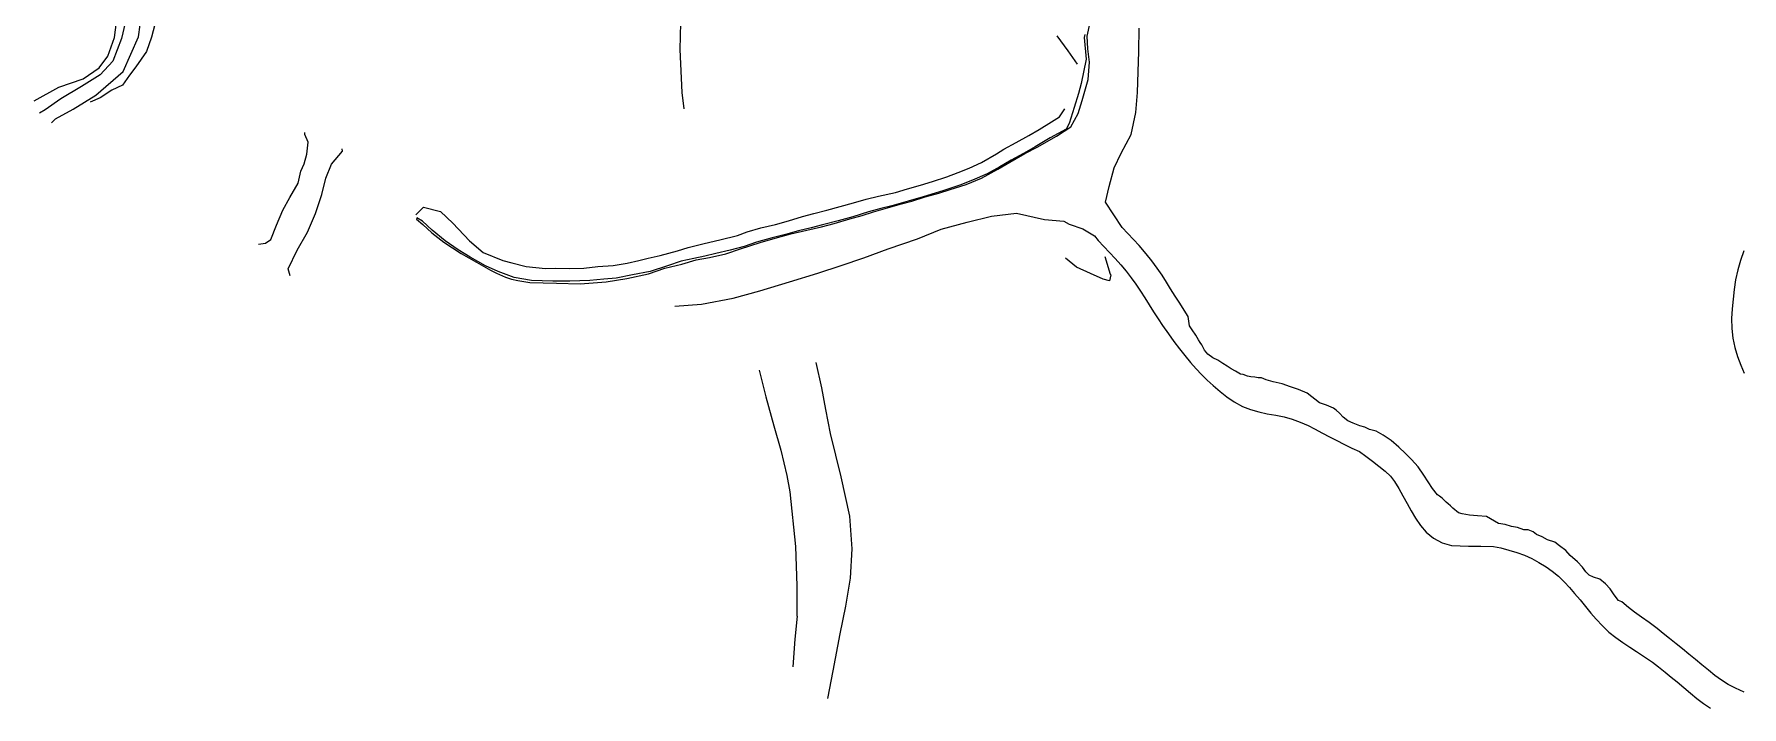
# Model space of a CAD drawing. Extents: x 683321 to 688873, y 7661944 to 7668387.
# Drawn here: x 684566 to 685239, y 7662635 to 7662900 of the extents above; entities that cross this region are included whole.
import ezdxf

# ---------------------------------------------------------------- set-up
doc = ezdxf.new("R2010")
doc.units = 0
doc.header["$MEASUREMENT"] = 0
doc.layers.add('01 CRESTA_Line', color=3, linetype='Continuous', lineweight=20)

msp = doc.modelspace()

# ---------------------------------------------------------------- linework, layer by layer
at = {"layer": '01 CRESTA_Line'}
for points in [[(684833.12, 7663017.5, 3904.29), (684833.38, 7663011.5, 3904.05), (684833.38, 7663003.5, 3903.83), (684831.12, 7662992, 3903.66), (684828.75, 7662977.5, 3903.16), (684827.88, 7662964.5, 3902.92), (684825.5, 7662954, 3902.24), (684823.44, 7662943.5, 3902.05), (684822.81, 7662939, 3902.03), (684821.5, 7662930, 3901.6), (684820.62, 7662915, 3901.16), (684820.38, 7662904.5, 3900.95), (684820.19, 7662894, 3900.61), (684820.88, 7662877, 3900.2), (684821.75, 7662870.5, 3900.21)], [(684565.64, 7662873.75, 3925.94), (684575.42, 7662879.15, 3929.88), (684584.93, 7662882.4, 3929.26), (684591.22, 7662886.67, 3929.04), (684594.65, 7662891.38, 3928.71), (684597.32, 7662898.7, 3928.04), (684598.64, 7662908.85, 3929.12)], [(684572.51, 7662865.02, 3925.56), (684574.1, 7662866.57, 3926.31), (684581, 7662870.47, 3927.03), (684589.98, 7662875.97, 3927.01), (684600.7, 7662885.34, 3927.34), (684606.8, 7662899, 3927.39), (684608.14, 7662908.4, 3927.73)], [(684977.36, 7662876.67, 3912.88), (684975.64, 7662871.09, 3912.88), (684973.58, 7662864.75, 3912.51), (684972.42, 7662862.56, 3912.38), (684966.08, 7662859.08, 3912.24), (684960.17, 7662855.59, 3912.26), (684955.58, 7662852.97, 3912.06), (684950.79, 7662850.31, 3911.97), (684946.29, 7662847.73, 3911.81), (684941.35, 7662844.95, 3911.58), (684935.54, 7662842.42, 3911.54), (684930.53, 7662840.4, 3911.44), (684923.77, 7662838.26, 3911.27), (684919.49, 7662836.92, 3911.09), (684916.09, 7662835.92, 3911.04), (684910.17, 7662834.15, 3910.99), (684903.66, 7662832.33, 3910.93), (684899.34, 7662831.31, 3910.84), (684894.47, 7662829.93, 3910.82), (684888.4, 7662828.01, 3910.74), (684882.6, 7662826.42, 3910.64), (684876.36, 7662824.82, 3910.78), (684871.94, 7662823.64, 3910.84), (684866.96, 7662822.51, 3910.68), (684861.75, 7662821.07, 3910.73), (684856.61, 7662819.73, 3910.84), (684850.32, 7662817.94, 3910.84), (684845.55, 7662816.32, 3910.82), (684840.02, 7662814.83, 3910.9), (684834.35, 7662813.52, 3910.91), (684830.03, 7662812.46, 3911.02), (684825.65, 7662811.49, 3910.96), (684820.67, 7662810.44, 3910.92), (684815.34, 7662808.6, 3910.87), (684808.46, 7662806.48, 3911.01), (684801.5, 7662805.06, 3910.99), (684795.05, 7662803.8, 3911.09), (684790.22, 7662803.39, 3911.28), (684784.7, 7662802.88, 3911.4), (684776.76, 7662802.59, 3911.72), (684770.1, 7662802.65, 3911.91), (684761.68, 7662802.84, 3911.95), (684754.86, 7662804.08, 3911.96), (684748.59, 7662806.36, 3911.85), (684743.61, 7662808.72, 3911.9), (684737.49, 7662812.02, 3911.87), (684732.78, 7662814.93, 3911.76), (684727.62, 7662818.49, 3911.87), (684722.54, 7662822.72, 3912.28), (684718.71, 7662826.24, 3912.66), (684716.48, 7662827.58, 3912.76), (684716.38, 7662827, 3912.9), (684718.86, 7662824.96, 3912.75), (684722.39, 7662821.7, 3912.26), (684727.08, 7662817.94, 3911.94), (684733.9, 7662813.53, 3911.79), (684739.95, 7662810.13, 3911.92), (684745.56, 7662806.91, 3911.81), (684747.84, 7662805.71, 3911.79), (684751.38, 7662804.22, 3911.82), (684753.84, 7662803.45, 3911.94), (684756.29, 7662802.83, 3911.96), (684761.06, 7662802.04, 3911.93), (684771.56, 7662801.83, 3911.94), (684780.93, 7662801.58, 3911.72), (684791.08, 7662802.4, 3911.23), (684799.31, 7662803.64, 3911.11), (684807.81, 7662805.48, 3911.1), (684814.27, 7662807.72, 3910.85), (684820.99, 7662809.31, 3910.85), (684826.54, 7662810.97, 3910.87), (684831.79, 7662811.91, 3910.96), (684838.22, 7662813.39, 3910.92), (684844, 7662815.33, 3910.85), (684851.82, 7662817.84, 3910.72), (684857.78, 7662819.5, 3910.76), (684863.91, 7662821.21, 3910.79), (684870.15, 7662822.71, 3910.83), (684876.01, 7662824.04, 3910.91), (684880.97, 7662825.35, 3910.81), (684887.12, 7662827.14, 3910.72), (684891.97, 7662828.5, 3910.69), (684896.43, 7662829.93, 3910.78), (684901.07, 7662831.3, 3910.79), (684907.05, 7662833, 3910.83), (684911.66, 7662834.1, 3910.95), (684916.91, 7662835.85, 3911.02), (684922.24, 7662837.27, 3911.15), (684926.7, 7662838.8, 3911.28), (684933.02, 7662840.69, 3911.44), (684939.01, 7662843.23, 3911.58), (684945.54, 7662846.76, 3911.79), (684950.24, 7662849.5, 3911.93), (684956.16, 7662853.01, 3912.07), (684961.02, 7662855.42, 3912.22), (684968.69, 7662859.72, 3912.31), (684974.25, 7662863.45, 3912.63), (684977.15, 7662868.73, 3912.97), (684978.76, 7662873.79, 3913.04), (684981.08, 7662882.15, 3913.58), (684981.63, 7662888.92, 3914.03), (684980.94, 7662894.18, 3914.28), (684980.7, 7662899.23, 3914.64), (684983.12, 7662909.94, 3915.33)], [(684601.54, 7662904.46, 3927.54), (684600.02, 7662898.34, 3927.54), (684596.62, 7662889.37, 3927.28), (684591.7, 7662883.97, 3927.04), (684584.33, 7662879.32, 3926.93), (684576.09, 7662874.53, 3926.8), (684569.97, 7662870.2, 3926.64), (684567.76, 7662868.91, 3926.65)], [(684613.15, 7662903.84, 3927.74), (684611.84, 7662898.76, 3927.58), (684609.94, 7662893.2, 3927.62), (684605.68, 7662887.16, 3927.77), (684603.25, 7662883.79, 3927.98), (684600.52, 7662879.94, 3927.17), (684596.22, 7662877.94, 3927.18), (684591.7, 7662874.94, 3926.83), (684587.66, 7662873.22, 3927.11)], [(684968.8, 7662899.4, 3913.57), (684973.15, 7662893.46, 3913.02), (684976.81, 7662888.14, 3912.43)], [(684979.76, 7662899.94, 3914.61), (684979.5, 7662898.71, 3914.52), (684980.36, 7662890.21, 3913.98), (684978.39, 7662880.49, 3913.17), (684977.36, 7662876.67, 3912.88)], [(685239.65, 7662640.59, 3919.32), (685236.33, 7662642.09, 3920.08), (685233.42, 7662643.6, 3920.78), (685230.74, 7662645.26, 3921.2), (685228.15, 7662647.14, 3921.23), (685225.57, 7662649.18, 3920.76), (685222.99, 7662651.28, 3920.38), (685220.45, 7662653.39, 3920.15), (685217.88, 7662655.52, 3920.14), (685215.34, 7662657.59, 3920.07), (685212.83, 7662659.65, 3920.17), (685210.31, 7662661.68, 3920.22), (685207.83, 7662663.68, 3920.6), (685205.37, 7662665.6, 3921.25), (685202.19, 7662667.96, 3922.37), (685199.25, 7662670.06, 3923.28), (685196.51, 7662672.1, 3924.21), (685194.07, 7662673.93, 3924.97), (685191.47, 7662676.1, 3925.41), (685190.15, 7662676.65, 3925.42), (685188.4, 7662678.94, 3925.79), (685186.87, 7662681.23, 3926.13), (685185.07, 7662683.24, 3925.97), (685182.75, 7662685.13, 3925.51), (685180.24, 7662685.89, 3924.21), (685178.59, 7662686.74, 3923.69), (685177.31, 7662687.95, 3923.53), (685175.95, 7662689.85, 3923.98), (685174.01, 7662692, 3924.16), (685171.17, 7662694.39, 3924.05), (685169.46, 7662696.37, 3924.37), (685166.9, 7662698.28, 3924.29), (685165.04, 7662699.65, 3924.43), (685162.2, 7662700.63, 3924.01), (685160.05, 7662701.76, 3924.11), (685157.8, 7662702.75, 3923.96), (685156.48, 7662703.78, 3924.29), (685154.58, 7662704.49, 3924.2), (685152.82, 7662704.57, 3923.75), (685150.38, 7662705.46, 3923.85), (685148.04, 7662705.91, 3923.74), (685145.51, 7662706.7, 3923.91), (685142.92, 7662707.01, 3923.94), (685138.18, 7662709.84, 3925.13), (685134.64, 7662710.12, 3925.42), (685131.43, 7662710.38, 3925.57), (685128.58, 7662710.83, 3926.14), (685127.07, 7662711.25, 3926.49), (685124.81, 7662713.08, 3927.27), (685123.91, 7662713.98, 3927.3), (685123.03, 7662714.75, 3927.3), (685122.29, 7662715.49, 3927.28), (685121.5, 7662716.22, 3927.2), (685120.6, 7662717.06, 3927.02), (685119.61, 7662717.88, 3926.67), (685118.78, 7662718.29, 3926.23), (685116.84, 7662720.8, 3925.71), (685115.18, 7662723.44, 3925.38), (685113.47, 7662726.1, 3924.91), (685111.14, 7662729.43, 3924.43), (685108.51, 7662732.3, 3924.35), (685106.19, 7662734.66, 3924.1), (685103.59, 7662737.17, 3924.28), (685100.6, 7662739.74, 3925.07), (685097.35, 7662741.83, 3925.41), (685094.64, 7662743.44, 3925.5), (685092.07, 7662744.06, 3925.46), (685090.17, 7662745.08, 3925.38), (685088.2, 7662745.6, 3924.98), (685085.6, 7662746.66, 3924.74), (685083.51, 7662747.53, 3924.49), (685081.63, 7662749.04, 3924.9), (685080.14, 7662750.51, 3925.25), (685078.88, 7662751.79, 3925.6), (685077.76, 7662752.49, 3925.55), (685075.03, 7662753.75, 3925.27), (685072.36, 7662754.6, 3924.68), (685067.45, 7662758.38, 3924.94), (685064.06, 7662759.87, 3924.75), (685060.85, 7662760.96, 3924.57), (685057.6, 7662762.09, 3924.79), (685054.02, 7662762.88, 3925.07), (685051.27, 7662763.74, 3926.02), (685049.46, 7662764.55, 3926.5), (685048.11, 7662764.49, 3926.25), (685046.77, 7662764.75, 3925.96), (685045.25, 7662764.89, 3925.44), (685043.93, 7662765.09, 3924.92), (685042.26, 7662765.79, 3924.44), (685041.13, 7662765.97, 3923.96), (685039.17, 7662767.12, 3923.46), (685037.43, 7662768, 3922.97), (685035.88, 7662769.1, 3922.6), (685034.24, 7662770.12, 3922.24), (685032.25, 7662771.4, 3921.85), (685030.23, 7662772.32, 3921.34), (685028.26, 7662773.8, 3921.11), (685026.92, 7662775.36, 3921.07), (685025.91, 7662777.44, 3921.24), (685025.28, 7662778.42, 3921.21), (685024.6, 7662779.52, 3921.34), (685023.56, 7662781.34, 3921.38), (685022.16, 7662783.36, 3921.17), (685021, 7662784.96, 3920.92), (685020.59, 7662788.63, 3921.23), (685019.01, 7662791.23, 3920.66), (685017.28, 7662793.9, 3919.99), (685015.46, 7662796.66, 3918.8), (685013.61, 7662799.62, 3917.9), (685012.03, 7662802.21, 3917.13), (685010.28, 7662804.97, 3916.51), (685008.29, 7662807.8, 3915.93), (685006.19, 7662810.58, 3915.52), (685003.99, 7662813.34, 3915.28), (685001.15, 7662816.69, 3915), (684994.52, 7662823.8, 3915), (684987.92, 7662833.74, 3916.79), (684989.36, 7662839.95, 3918.33), (684991.3, 7662847.26, 3919.11), (684994.18, 7662853.12, 3919.97), (684998, 7662860.45, 3919.86), (684999.94, 7662869.08, 3919.77), (685000.61, 7662877.06, 3918.47), (685000.84, 7662885.17, 3917.66), (685001.07, 7662893.17, 3917.85), (685001.19, 7662902.38, 3918.68)], [(684716.11, 7662828.79, 3912.4), (684719.17, 7662831.75, 3911.97), (684725.76, 7662830.14, 3911.26), (684730.73, 7662825.42, 3910.58), (684737.26, 7662818.56, 3910.42), (684742.57, 7662813.93, 3910.34), (684750.39, 7662810.79, 3910.34), (684753.94, 7662809.83, 3910.45), (684759.54, 7662808.39, 3910.57), (684767.24, 7662807.61, 3910.36), (684771.27, 7662807.74, 3910.52), (684776.58, 7662807.61, 3910.43), (684782.25, 7662807.79, 3910.35), (684787.86, 7662808.36, 3910.18), (684793.93, 7662808.84, 3910.1), (684799.38, 7662809.7, 3910.1), (684803.98, 7662810.73, 3909.98), (684807.72, 7662811.62, 3910), (684812.34, 7662812.72, 3909.9), (684819.21, 7662814.58, 3909.82), (684823.4, 7662815.93, 3909.95), (684829.79, 7662817.46, 3910.01), (684835.98, 7662818.88, 3909.98), (684842.94, 7662820.68, 3909.75), (684846.69, 7662822, 3909.93), (684852.05, 7662823.61, 3909.88), (684857.89, 7662824.97, 3909.89), (684862.97, 7662826.46, 3909.8), (684868.48, 7662828.06, 3909.71), (684872.92, 7662829.27, 3909.51), (684878.08, 7662830.61, 3909.54), (684883.35, 7662831.99, 3909.62), (684888.56, 7662833.48, 3909.71), (684893.64, 7662834.96, 3909.82), (684898.46, 7662836.13, 3909.92), (684905.15, 7662837.53, 3909.85), (684909.91, 7662839.06, 3910.04), (684914.96, 7662840.42, 3910.12), (684919.76, 7662841.91, 3910.3), (684925.45, 7662843.75, 3910.33), (684929.93, 7662845.45, 3910.25), (684934.23, 7662847.15, 3910.45), (684939.1, 7662849.45, 3910.69), (684945.03, 7662852.85, 3910.64), (684947.83, 7662854.66, 3910.99), (684952.7, 7662857.26, 3911.06), (684957.77, 7662860.03, 3911.11), (684961.78, 7662862.35, 3911.15), (684966.66, 7662865.43, 3911.21), (684969.83, 7662867.47, 3911.36), (684971.89, 7662870.58, 3911.13)], [(684654.05, 7662817.18, 3910.02), (684656.87, 7662817.55, 3910.18), (684658.96, 7662819.08, 3910.7), (684661.12, 7662824.66, 3911.92), (684663.68, 7662830.59, 3913.14), (684666.4, 7662835.58, 3913.32), (684669.72, 7662841.19, 3912.71), (684670.77, 7662846.01, 3911.79), (684672.09, 7662848.89, 3910.55), (684673.18, 7662852.68, 3910.79), (684673.59, 7662857.4, 3910.44), (684672.32, 7662860.5, 3910.42), (684672.3, 7662861.22, 3910.06)], [(684666.51, 7662804.7, 3909.59), (684665.71, 7662807.5, 3910.05), (684669.33, 7662814.84, 3910.86), (684673.32, 7662821.91, 3911.79), (684676.55, 7662829.27, 3912.39), (684679.03, 7662836.76, 3911.78), (684680.65, 7662843.26, 3910.75), (684682.81, 7662848.68, 3910.02), (684687.12, 7662853.85, 3909.1), (684687.06, 7662854.83, 3908.84)], [(684818.13, 7662792.72, 3909.64), (684828.7, 7662793.51, 3909.41), (684841.13, 7662795.86, 3909.37), (684851.75, 7662798.78, 3909.46), (684863.37, 7662802.31, 3909.35), (684874.56, 7662805.77, 3909.29), (684883.81, 7662808.79, 3909.32), (684892.69, 7662811.82, 3909.32), (684902.24, 7662815.35, 3909.49), (684913.87, 7662819.31, 3909.86), (684923.23, 7662823.12, 3910.05), (684933.37, 7662825.85, 3910.22), (684942.98, 7662828.22, 3910.38), (684952.84, 7662829.4, 3910.64), (684963.87, 7662826.86, 3910.52), (684971.55, 7662826.24, 3910.81), (684973.58, 7662825.02, 3910.9), (684978.97, 7662823.18, 3911.01), (684983.59, 7662820.46, 3911.82), (684985.08, 7662818.68, 3913.91), (684987.26, 7662816.31, 3914.16), (684989.54, 7662813.95, 3914.4), (684991.77, 7662811.57, 3914.64), (684993.96, 7662809.08, 3914.9), (684996.09, 7662806.53, 3915.18), (684998.08, 7662803.97, 3915.52), (684999.94, 7662801.38, 3915.9), (685001.73, 7662798.71, 3916.32), (685003.48, 7662796.01, 3916.76), (685005.15, 7662793.29, 3917.2), (685006.88, 7662790.5, 3917.66), (685008.65, 7662787.75, 3918.08), (685010.45, 7662785.07, 3918.52), (685012.74, 7662781.79, 3919.01), (685014.9, 7662778.77, 3919.41), (685017.07, 7662775.87, 3919.75), (685019.16, 7662773.3, 3920.06), (685021.49, 7662770.48, 3920.38), (685023.62, 7662768.07, 3920.64), (685025.8, 7662765.8, 3920.86), (685028, 7662763.63, 3921.08), (685030.43, 7662761.44, 3921.3), (685033.15, 7662759.16, 3921.49), (685035.73, 7662757.03, 3921.64), (685038.69, 7662755.01, 3921.74), (685041.97, 7662753.24, 3921.82), (685045.09, 7662752.02, 3921.89), (685048.38, 7662751.08, 3921.97), (685051.71, 7662750.27, 3922.07), (685055.13, 7662749.74, 3922.14), (685058.34, 7662749.15, 3922.2), (685061.49, 7662748.24, 3922.27), (685064.62, 7662747.04, 3922.34), (685067.77, 7662745.66, 3922.41), (685070.38, 7662744.36, 3922.47), (685073.46, 7662742.7, 3922.51), (685076.2, 7662741.23, 3922.56), (685079.1, 7662739.76, 3922.6), (685081.87, 7662738.35, 3922.6), (685085.08, 7662736.81, 3922.6), (685088.06, 7662735.45, 3922.57), (685090.54, 7662733.63, 3922.51), (685093.16, 7662731.62, 3922.46), (685095.73, 7662729.67, 3922.42), (685098.14, 7662727.65, 3922.5), (685100.24, 7662725.77, 3922.51), (685101.91, 7662723.55, 3922.48), (685103.51, 7662720.87, 3922.45), (685105.2, 7662717.95, 3922.4), (685106.85, 7662714.95, 3922.32), (685108.45, 7662712.1, 3922.33), (685110.11, 7662709.14, 3922.33), (685112.12, 7662706.23, 3922.36), (685114.37, 7662703.67, 3922.42), (685117.26, 7662701.25, 3922.49), (685120.64, 7662699.43, 3922.56), (685124.36, 7662698.42, 3922.63), (685127.81, 7662698.2, 3922.63), (685131.08, 7662698.16, 3922.61), (685135.95, 7662698.08, 3922.52), (685140.82, 7662698, 3922.43), (685143.71, 7662697.41, 3922.39), (685146.92, 7662696.51, 3922.39), (685150.12, 7662695.58, 3922.37), (685153.04, 7662694.62, 3922.38), (685155.94, 7662693.3, 3922.39), (685158.81, 7662691.71, 3922.46), (685161.65, 7662689.97, 3922.52), (685163.96, 7662688.29, 3922.51), (685166.54, 7662686.22, 3922.5), (685168.88, 7662683.92, 3922.44), (685170.87, 7662681.77, 3922.4), (685172.82, 7662679.51, 3922.38), (685175, 7662676.91, 3922.35), (685177.12, 7662674.3, 3922.26), (685179.24, 7662671.72, 3922.15), (685181.4, 7662669.28, 3922.07), (685183.8, 7662666.68, 3921.98), (685186.39, 7662664.23, 3921.91), (685189.07, 7662662.11, 3921.83), (685191.89, 7662660.1, 3921.72), (685194.64, 7662658.26, 3921.59), (685197.28, 7662656.6, 3921.44), (685203.53, 7662652.41, 3921.08), (685205.96, 7662650.52, 3920.94), (685208.56, 7662648.38, 3920.77), (685210.96, 7662646.46, 3920.59), (685213.34, 7662644.59, 3920.41), (685218.5, 7662640.16, 3919.9), (685220.98, 7662638.11, 3919.65), (685223.65, 7662636.1, 3919.42), (685226.46, 7662634.18, 3919.17)], [(684987.73, 7662812.38, 3911.83), (684989.8, 7662805.35, 3911.08), (684990.02, 7662805.12, 3911.03), (684989.57, 7662802.77, 3911.07), (684987.01, 7662803.39, 3910.96), (684982.03, 7662805.64, 3910.63), (684976.48, 7662808.13, 3910.71), (684972.2, 7662811.7, 3910.65)], [(685239.52, 7662814.56, 3940.47), (685238.26, 7662810.82, 3940.49), (685237.19, 7662807.04, 3940.57), (685236.34, 7662803.18, 3940.48), (685235.75, 7662799.33, 3939.9), (685235.3, 7662795.54, 3939.92), (685234.93, 7662791.74, 3939.92), (685234.7, 7662787.88, 3939.8), (685234.8, 7662783.98, 3939.67), (685235.27, 7662780.14, 3939.86), (685236.07, 7662776.45, 3939.65), (685237.11, 7662772.93, 3939.58), (685238.34, 7662769.54, 3939.42), (685239.69, 7662766.31, 3939.28)], [(684878.5, 7662638, 3891.64), (684880.56, 7662649, 3892.2), (684883.31, 7662663.5, 3892.79), (684885.62, 7662674.5, 3893.17), (684887.44, 7662685.5, 3893.61), (684888.06, 7662697, 3894.05), (684887.19, 7662710, 3894.5), (684883.81, 7662725.5, 3895.19), (684879.56, 7662742.5, 3895.83), (684877.69, 7662752, 3896.19), (684876.12, 7662760.5, 3896.46), (684873.87, 7662770.5, 3896.62)], [(684851.44, 7662767.5, 3897.01), (684854.06, 7662757, 3896.42), (684857.19, 7662745.5, 3895.96), (684859.94, 7662736, 3895.68), (684862.38, 7662726, 3895.2), (684863.56, 7662719.5, 3894.77), (684865.75, 7662698, 3893.83), (684866.31, 7662682.5, 3893.41), (684866.31, 7662670.5, 3892.84), (684866.38, 7662670.5, 3892.82), (684865.44, 7662661.5, 3892.54), (684864.69, 7662650.5, 3892)]]:
    msp.add_polyline3d(points, dxfattribs=at)

doc.saveas('drawing.dxf')
